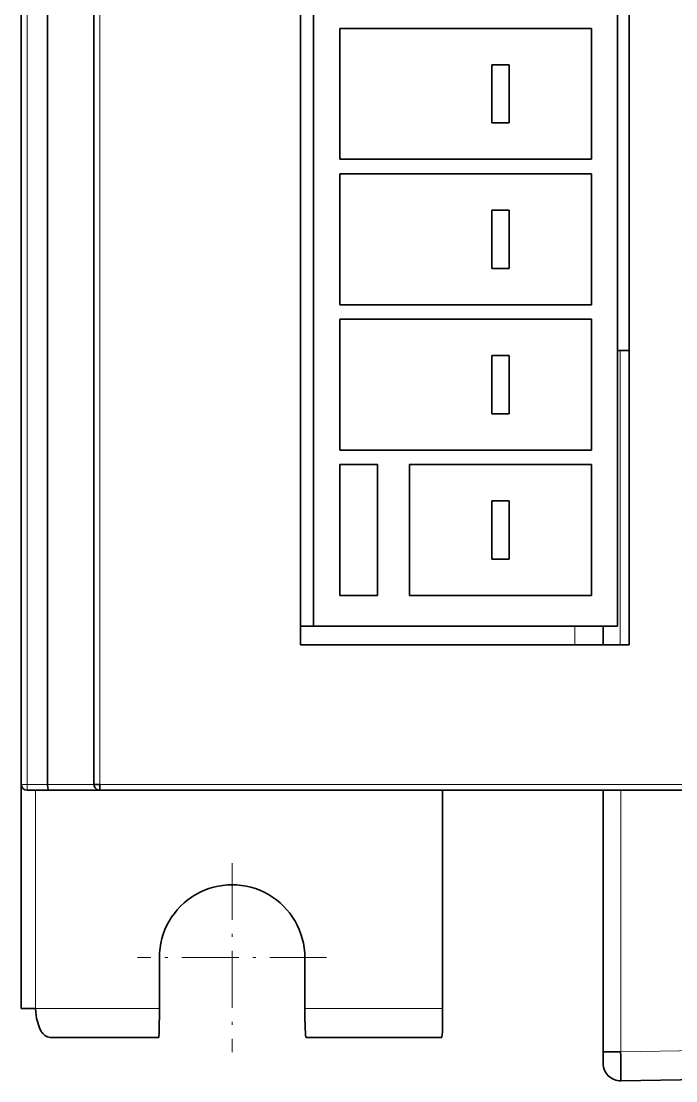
# Model space of a CAD drawing. Extents: x -45 to 645, y -160 to 467.
# Drawn here: x 599.64 to 622.14, y 59.61 to 96.05 of the extents above; entities that cross this region are included whole.
import ezdxf

# ---------------------------------------------------------------- set-up
doc = ezdxf.new("R2010")
doc.units = 0
doc.linetypes.add('DASHDOT', pattern=[18.5, 12, -3, 0.5, -3])

msp = doc.modelspace()

# ---------------------------------------------------------------- linework, layer by layer
at = {"color": 7, "lineweight": 35}
for p, q in [((599.643, 69.801), (599.643, 237.401)), ((600.544, 69.801), (600.544, 237.401)), ((602.143, 69.801), (602.143, 206.415)), ((609.244, 74.601), (609.244, 122.351)), ((620.544, 74.601), (620.544, 122.351)), ((609.693, 121.851), (609.693, 75.251)), ((620.143, 121.851), (620.143, 75.251)), ((641.943, 69.601), (602.344, 69.601))]:
    msp.add_line(p, q, dxfattribs=at)
at = {"color": 7, "lineweight": 13}
for p, q in [((599.844, 69.801), (599.844, 237.401)), ((602.344, 206.415), (602.344, 69.801)), ((641.943, 69.801), (602.344, 69.801))]:
    msp.add_line(p, q, dxfattribs=at)
at = {"color": 7, "lineweight": 35, "ltscale": 0.1125}
for p, q in [((610.594, 95.801), (610.594, 91.301)), ((619.244, 91.301), (619.244, 95.801)), ((610.594, 90.801), (610.594, 86.301)), ((619.244, 86.301), (619.244, 90.801)), ((610.594, 85.801), (610.594, 81.301)), ((619.244, 81.301), (619.244, 85.801)), ((610.594, 80.801), (610.594, 76.301)), ((611.893, 80.801), (611.893, 76.301)), ((612.994, 76.301), (612.994, 80.801)), ((619.244, 76.301), (619.244, 80.801))]:
    msp.add_line(p, q, dxfattribs=at)
at = {"color": 7, "lineweight": 35, "ltscale": 0.216251}
for p, q in [((619.244, 95.801), (610.594, 95.801)), ((610.594, 91.301), (619.244, 91.301)), ((619.244, 90.801), (610.594, 90.801)), ((610.594, 86.301), (619.244, 86.301)), ((619.244, 85.801), (610.594, 85.801)), ((610.594, 81.301), (619.244, 81.301))]:
    msp.add_line(p, q, dxfattribs=at)
at = {"color": 7, "lineweight": 35, "ltscale": 0.015001}
for p, q in [((615.818, 94.551), (616.419, 94.551)), ((615.818, 92.551), (616.419, 92.551)), ((615.818, 89.551), (616.419, 89.551)), ((615.818, 87.551), (616.419, 87.551)), ((615.818, 84.551), (616.419, 84.551)), ((615.818, 82.551), (616.419, 82.551)), ((615.818, 79.551), (616.419, 79.551)), ((615.818, 77.551), (616.419, 77.551)), ((619.643, 60.612), (620.244, 60.612))]:
    msp.add_line(p, q, dxfattribs=at)
at = {"color": 7, "lineweight": 35, "ltscale": 0.025}
for p, q in [((615.818, 93.551), (615.818, 94.551)), ((616.419, 94.551), (616.419, 93.551)), ((615.818, 92.551), (615.818, 93.551)), ((616.419, 93.551), (616.419, 92.551)), ((615.818, 88.551), (615.818, 89.551)), ((616.419, 89.551), (616.419, 88.551)), ((615.818, 87.551), (615.818, 88.551)), ((616.419, 88.551), (616.419, 87.551)), ((615.818, 83.551), (615.818, 84.551)), ((616.419, 84.551), (616.419, 83.551)), ((615.818, 82.551), (615.818, 83.551)), ((616.419, 83.551), (616.419, 82.551)), ((615.818, 78.551), (615.818, 79.551)), ((616.419, 79.551), (616.419, 78.551)), ((615.818, 77.551), (615.818, 78.551)), ((616.419, 78.551), (616.419, 77.551))]:
    msp.add_line(p, q, dxfattribs=at)
at = {"color": 7, "lineweight": 35, "ltscale": 0.009999}
msp.add_line((620.543, 84.723), (620.143, 84.723), dxfattribs=at)
at = {"color": 7, "lineweight": 13, "ltscale": 0.253031}
msp.add_line((620.233, 74.601), (620.233, 84.723), dxfattribs=at)
at = {"color": 7, "lineweight": 35, "ltscale": 0.0325}
for p, q in [((611.893, 80.801), (610.594, 80.801)), ((610.594, 76.301), (611.893, 76.301))]:
    msp.add_line(p, q, dxfattribs=at)
at = {"color": 7, "lineweight": 35, "ltscale": 0.15625}
for p, q in [((619.244, 80.801), (612.994, 80.801)), ((612.994, 76.301), (619.244, 76.301))]:
    msp.add_line(p, q, dxfattribs=at)
at = {"color": 7, "lineweight": 35, "ltscale": 0.011249}
msp.add_line((609.693, 75.251), (609.244, 75.251), dxfattribs=at)
at = {"color": 7, "lineweight": 35, "ltscale": 0.26125}
msp.add_line((620.143, 75.251), (609.693, 75.251), dxfattribs=at)
at = {"color": 7, "lineweight": 13, "ltscale": 0.015192}
msp.add_line((618.678, 75.251), (618.678, 74.644), dxfattribs=at)
at = {"color": 7, "lineweight": 35, "ltscale": 0.01625}
msp.add_line((619.643, 74.601), (619.643, 75.251), dxfattribs=at)
at = {"color": 7, "lineweight": 35, "ltscale": 0.2825}
msp.add_line((609.244, 74.601), (620.544, 74.601), dxfattribs=at)
at = {"color": 7, "lineweight": 13, "ltscale": 0.001059}
msp.add_line((618.678, 74.644), (618.678, 74.601), dxfattribs=at)
at = {"color": 7, "lineweight": 13, "ltscale": 0.005}
for p, q in [((599.643, 69.801), (599.844, 69.801)), ((599.844, 69.801), (599.844, 69.601))]:
    msp.add_line(p, q, dxfattribs=at)
at = {"color": 7, "lineweight": 35, "ltscale": 0.192339}
msp.add_line((599.643, 62.101), (599.643, 69.795), dxfattribs=at)
at = {"color": 7, "lineweight": 13, "ltscale": 0.0175}
msp.add_line((599.844, 69.801), (600.544, 69.801), dxfattribs=at)
at = {"color": 7, "lineweight": 35, "ltscale": 0.019379}
msp.add_line((600.619, 69.601), (599.844, 69.601), dxfattribs=at)
at = {"color": 7, "lineweight": 13, "ltscale": 0.187503}
msp.add_line((600.139, 69.601), (600.139, 62.101), dxfattribs=at)
at = {"color": 7, "lineweight": 13, "ltscale": 0.039999}
msp.add_line((600.544, 69.801), (602.143, 69.801), dxfattribs=at)
at = {"color": 7, "lineweight": 35, "ltscale": 0.043121}
msp.add_line((602.344, 69.601), (600.619, 69.601), dxfattribs=at)
at = {"color": 7, "lineweight": 35, "ltscale": 0.005}
for p, q in [((602.143, 69.801), (602.344, 69.801)), ((602.344, 69.801), (602.344, 69.601))]:
    msp.add_line(p, q, dxfattribs=at)
at = {"color": 7, "lineweight": 35, "ltscale": 0.187503}
msp.add_line((614.13, 62.101), (614.13, 69.601), dxfattribs=at)
at = {"color": 7, "lineweight": 35, "ltscale": 0.224738}
msp.add_line((619.643, 60.612), (619.643, 69.601), dxfattribs=at)
at = {"color": 7, "lineweight": 13, "ltscale": 0.224736}
msp.add_line((620.249, 60.612), (620.249, 69.601), dxfattribs=at)
at = {"color": 7, "linetype": 'DASHDOT', "lineweight": 13, "ltscale": 0.16247}
msp.add_line((606.893, 67.101), (606.893, 60.602), dxfattribs=at)
at = {"color": 7, "linetype": 'DASHDOT', "lineweight": 13, "ltscale": 0.162471}
msp.add_line((610.143, 63.852), (603.644, 63.852), dxfattribs=at)
at = {"color": 7, "lineweight": 35, "ltscale": 0.04375}
for p, q in [((604.393, 62.101), (604.393, 63.851)), ((609.393, 63.851), (609.393, 62.101))]:
    msp.add_line(p, q, dxfattribs=at)
at = {"color": 7, "lineweight": 35, "ltscale": 0.012392}
msp.add_line((600.139, 62.101), (599.643, 62.101), dxfattribs=at)
at = {"color": 7, "lineweight": 13, "ltscale": 0.106358}
msp.add_line((600.139, 62.101), (604.393, 62.101), dxfattribs=at)
at = {"color": 7, "lineweight": 13, "ltscale": 0.118414}
msp.add_line((609.393, 62.101), (614.13, 62.101), dxfattribs=at)
at = {"color": 7, "lineweight": 35, "ltscale": 0.093095}
msp.add_line((600.643, 61.101), (604.367, 61.101), dxfattribs=at)
at = {"color": 7, "lineweight": 35, "ltscale": 0.116667}
msp.add_line((609.437, 61.101), (614.104, 61.101), dxfattribs=at)
at = {"color": 7, "lineweight": 13, "ltscale": 0.470073}
msp.add_line((620.249, 60.612), (639.049, 60.94), dxfattribs=at)
at = {"color": 7, "lineweight": 35, "ltscale": 0.01}
msp.add_line((619.643, 60.212), (619.643, 60.612), dxfattribs=at)
at = {"color": 7, "lineweight": 35, "ltscale": 0.0001297}
msp.add_line((620.244, 60.612), (620.249, 60.612), dxfattribs=at)
at = {"color": 7, "lineweight": 35, "ltscale": 0.470071}
msp.add_line((620.254, 59.612), (639.054, 59.94), dxfattribs=at)
at = {"color": 7, "lineweight": 35}
for points in [[(600.619, 69.601), (600.604, 69.605), (600.594, 69.613), (600.576, 69.638), (600.558, 69.684), (600.544, 69.801)], [(600.139, 62.101), (600.173, 61.756), (600.287, 61.394)], [(604.393, 62.101), (604.383, 61.29), (604.371, 61.11), (604.369, 61.104), (604.368, 61.102), (604.367, 61.101)], [(614.13, 62.101), (614.119, 61.291), (614.107, 61.11), (614.106, 61.104), (614.105, 61.102), (614.104, 61.101)]]:
    msp.add_lwpolyline(points, dxfattribs=at)
for centre, radius, start, end in [((599.844, 69.801), 0.2, 180, 270), ((602.377, 69.812), 0.233, 182.6033, 202.8117), ((602.346, 69.799), 0.2, 202.8088, 228.9523), ((602.346, 69.81), 0.208, 231.0621, 269.3959), ((606.893, 63.852), 2.5, 359.9923, 180.0234), ((601.022, 61.76), 0.821, 206.463, 216.5342), ((600.811, 61.604), 0.558, 216.5817, 230.8028), ((600.652, 61.401), 0.3, 229.7653, 268.3996), ((562.047, 59.727), 58.208, 359.88647, 0.87092), ((620.244, 60.212), 0.6, 179.9865, 271.0034)]:
    msp.add_arc(centre, radius, start, end, dxfattribs=at)
msp.add_ellipse((609.437, 62.101), major_axis=(0, -1), ratio=0.043646, start_param=4.712389, end_param=6.283185, dxfattribs=at)

doc.saveas('drawing.dxf')
